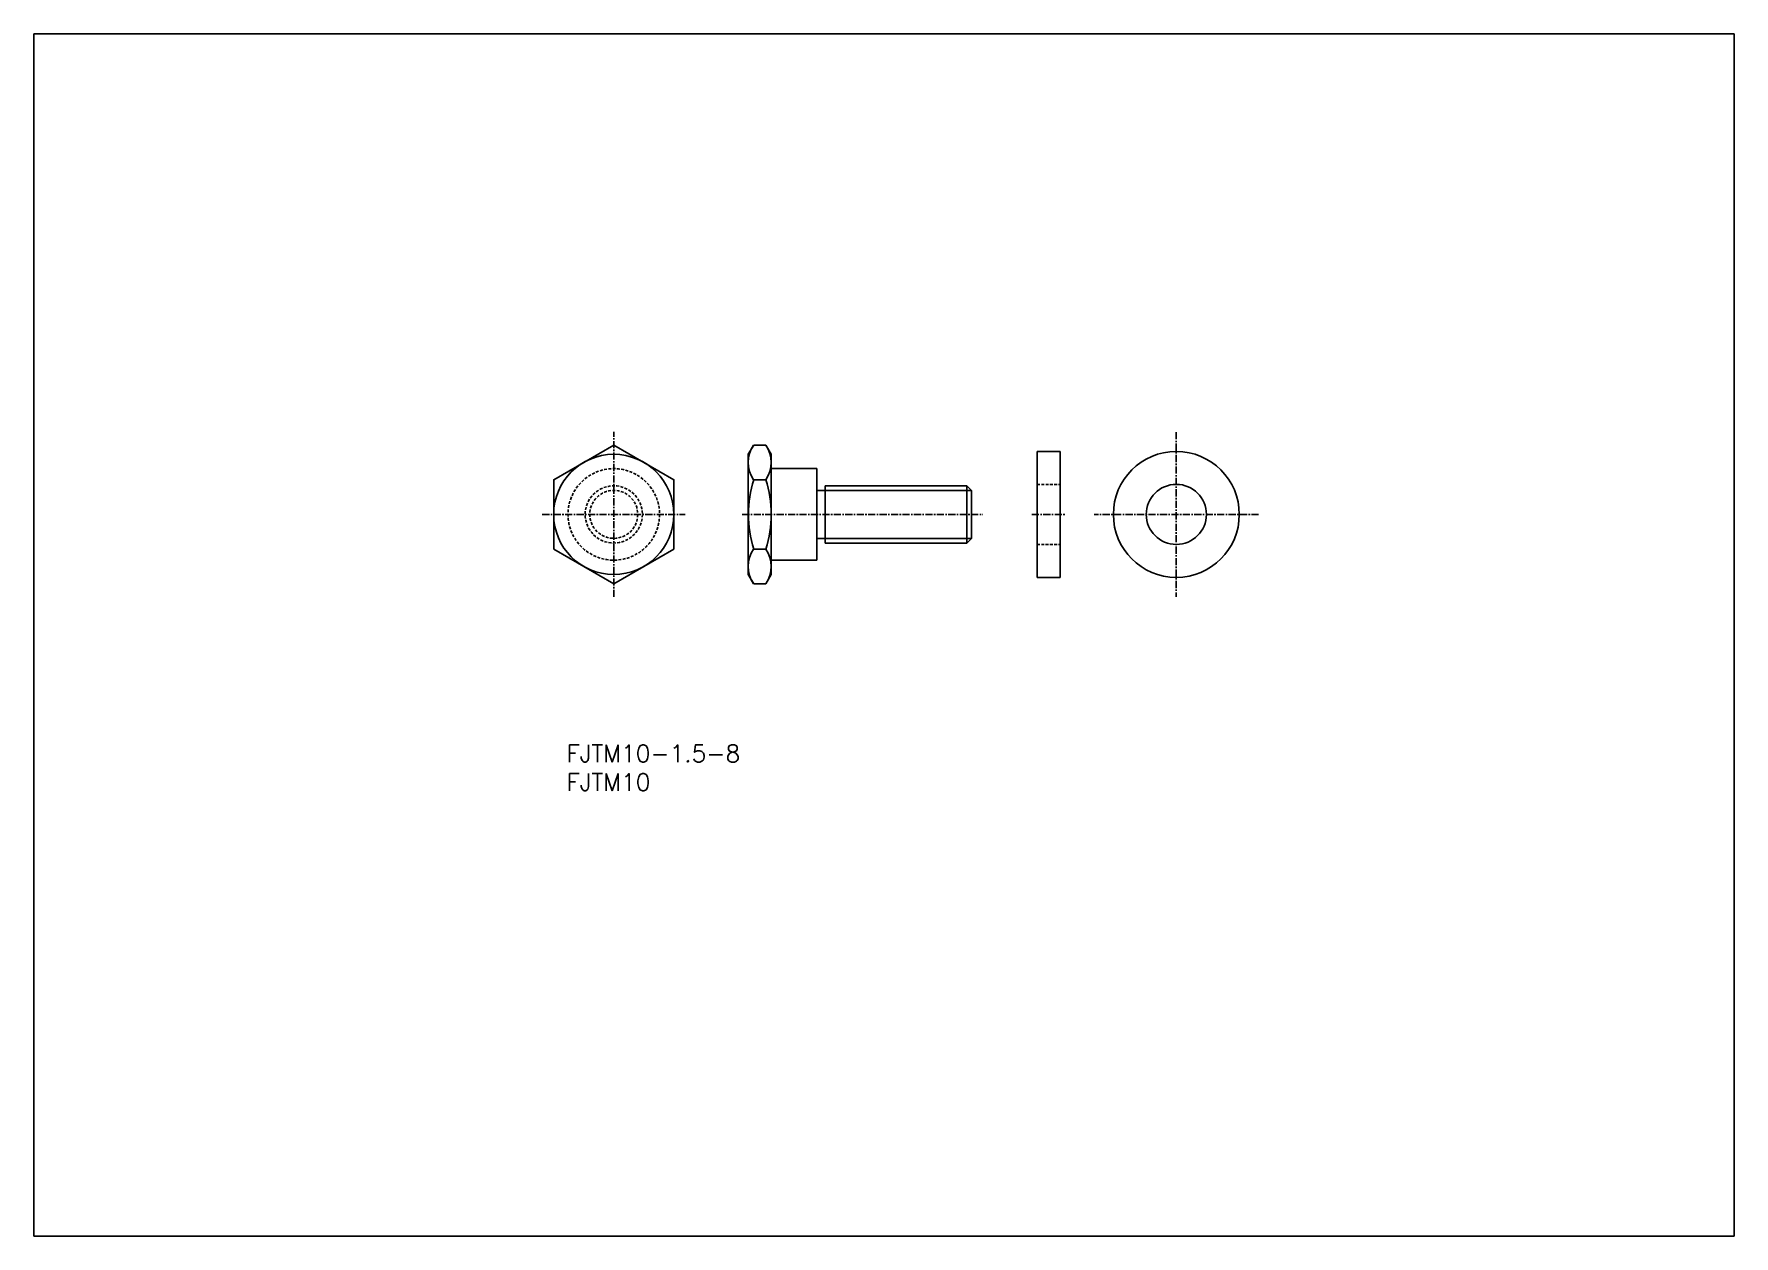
# Model space of a CAD drawing. Extents: x 0 to 297, y 0 to 210.
import ezdxf
from ezdxf.enums import TextEntityAlignment as Align

# ---------------------------------------------------------------- set-up
doc = ezdxf.new("R2010")
doc.units = 0
doc.linetypes.add('CENTER', pattern=[2, 1.25, -0.25, 0.25, -0.25])
doc.linetypes.add('DASHED', pattern=[0.75, 0.5, -0.25])
doc.layers.get('0').update_dxf_attribs({"linetype": 'CONTINUOUS'})
doc.layers.get('DEFPOINTS').update_dxf_attribs({"linetype": 'CONTINUOUS'})
doc.layers.add('CENTER', color=1, linetype='CENTER')
doc.styles.get("Standard").update_dxf_attribs({"font": 'txt.shx', "bigfont": 'extfont.shx'})

msp = doc.modelspace()

# ---------------------------------------------------------------- linework, layer by layer
at = {"color": 7, "linetype": 'CONTINUOUS'}
for p, q in [((124.79, 136.57), (125.73, 138.19)), ((125.73, 138.19), (127.86, 138.19)), ((128.79, 136.57), (127.86, 138.19)), ((106.54, 135.16), (106.54, 135.16)), ((124.79, 115.57), (124.79, 136.57)), ((128.79, 115.57), (128.79, 136.57)), ((128.79, 115.57), (128.79, 136.57)), ((128.79, 134.07), (136.79, 134.07)), ((136.79, 134.07), (136.79, 118.07)), ((109.17, 133.65), (109.17, 133.65)), ((125.73, 132.13), (127.86, 132.13)), ((138.2, 121.07), (138.2, 131.07)), ((162.98, 131.07), (138.2, 131.07)), ((162.98, 121.07), (162.98, 131.07)), ((163.79, 130.26), (162.98, 131.07)), ((163.79, 121.88), (163.79, 130.26)), ((163.79, 121.88), (162.98, 121.07)), ((125.73, 120.01), (127.86, 120.01)), ((162.98, 121.07), (138.2, 121.07)), ((128.79, 118.07), (136.79, 118.07)), ((124.79, 115.57), (125.73, 113.94)), ((125.73, 113.94), (127.86, 113.94)), ((128.79, 115.57), (127.86, 113.94))]:
    msp.add_line(p, q, dxfattribs=at)
for p, q in [((175.25, 137.07), (175.25, 115.07)), ((175.25, 137.07), (179.25, 137.07)), ((179.25, 137.07), (179.25, 115.07)), ((175.25, 115.07), (179.25, 115.07))]:
    msp.add_line(p, q)
at = {"color": 3, "linetype": 'DASHED'}
for p, q in [((175.25, 131.32), (179.25, 131.32)), ((175.24, 120.82), (179.24, 120.82))]:
    msp.add_line(p, q, dxfattribs=at)
at = {"color": 3, "linetype": 'CONTINUOUS'}
for p, q in [((163.79, 130.26), (136.79, 130.26)), ((163.79, 121.88), (136.79, 121.88))]:
    msp.add_line(p, q, dxfattribs=at)
at = {"color": 7, "linetype": 'CONTINUOUS'}
msp.add_lwpolyline([(101.29, 138.19), (90.79, 132.13), (90.79, 120.01), (101.29, 113.94), (111.79, 120.01), (111.79, 132.13), (101.29, 138.19)], dxfattribs=at)
for centre, radius in [((199.57, 126.07), 11), ((101.29, 126.07), 10.5), ((199.57, 126.07), 5.25)]:
    msp.add_circle(centre, radius, dxfattribs=at)
at = {"color": 3, "linetype": 'DASHED'}
for radius in [8, 5, 4.19]:
    msp.add_circle((101.29, 126.07), radius, dxfattribs=at)
at = {"color": 7, "linetype": 'CONTINUOUS'}
for centre, radius, start, end in [((130.16, 135.16), 5.37, 145.6157, 214.3843), ((123.43, 135.16), 5.37, 325.6157, 34.3843), ((144.86, 126.07), 20.06, 162.412, 197.588), ((108.73, 126.07), 20.06, 342.412, 17.588), ((130.16, 116.98), 5.37, 145.6157, 214.3843), ((123.43, 116.98), 5.37, 325.6157, 34.3843)]:
    msp.add_arc(centre, radius, start, end, dxfattribs=at)
at = {"layer": 'CENTER', "color": 1, "linetype": 'CENTER'}
for p, q in [((101.29, 111.64), (101.29, 140.5)), ((199.57, 140.45), (199.57, 111.68)), ((88.79, 126.07), (113.79, 126.07)), ((123.73, 126.07), (165.79, 126.07)), ((174.32, 126.07), (180.19, 126.07)), ((213.95, 126.07), (185.19, 126.07))]:
    msp.add_line(p, q, dxfattribs=at)
at = {"layer": 'DEFPOINTS', "color": 7, "linetype": 'CONTINUOUS'}
msp.add_lwpolyline([(0, 0), (297, 0), (297, 210), (0, 210)], close=True, dxfattribs=at)

# ---------------------------------------------------------------- texts
at = {"color": 7, "linetype": 'CONTINUOUS'}
for s, p in [('FJTM10-1.5-8', (93.04, 84.29)), ('FJTM10', (93.04, 79.29))]:
    msp.add_text(s, height=3, dxfattribs=at).set_placement(p, align=Align.MIDDLE_LEFT)

doc.saveas('drawing.dxf')
